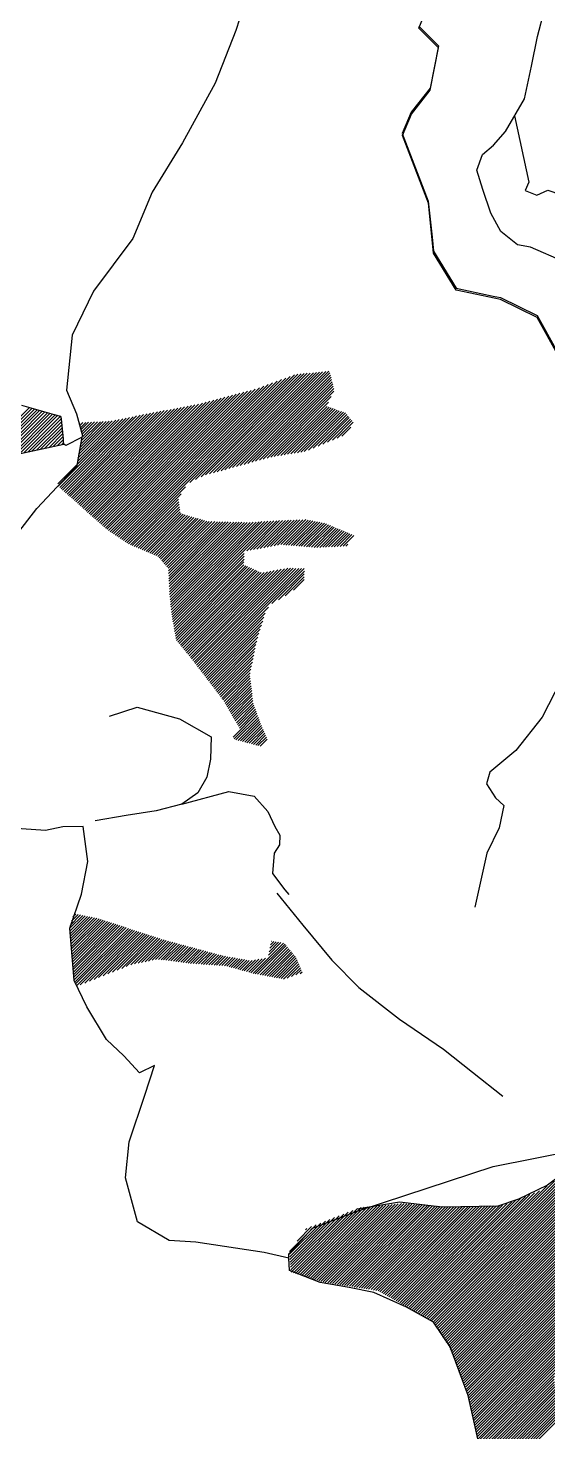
# Model space of a CAD drawing. Header units: inches. Extents: x 0 to 36, y 0 to 24.
# Drawn here: x 8.973 to 9.321, y 20.598 to 21.536 of the extents above; entities that cross this region are included whole.
import ezdxf

# ---------------------------------------------------------------- set-up
doc = ezdxf.new("R2010")
doc.units = ezdxf.units.IN
doc.header["$MEASUREMENT"] = 0
doc.layers.add('CoverSheet', color=7, linetype='CONTINUOUS')

msp = doc.modelspace()

# ---------------------------------------------------------------- linework, layer by layer
at = {"layer": 'CoverSheet'}
for p, q in [((9.31405, 21.53036), (9.31875, 21.54804)), ((9.11455, 21.54184), (9.11211, 21.53424)), ((9.23447, 21.53724), (9.24768, 21.52414)), ((9.23456, 21.53586), (9.23834, 21.54502)), ((9.11211, 21.53424), (9.09828, 21.49915)), ((9.24777, 21.52273), (9.23456, 21.53586)), ((9.31, 21.51053), (9.31405, 21.53036)), ((9.24768, 21.52414), (9.24206, 21.49587)), ((9.24209, 21.49439), (9.24777, 21.52273)), ((9.3052, 21.48857), (9.31, 21.51053)), ((9.09828, 21.49915), (9.07648, 21.45921)), ((9.24206, 21.49587), (9.22953, 21.47981)), ((9.2296, 21.47832), (9.24209, 21.49439)), ((9.29256, 21.46681), (9.3052, 21.48857)), ((9.22953, 21.47981), (9.22349, 21.46557)), ((9.22356, 21.46423), (9.2296, 21.47832)), ((9.29861, 21.47722), (9.30811, 21.43298)), ((9.22349, 21.46557), (9.23691, 21.43071)), ((9.24096, 21.41896), (9.22356, 21.46423)), ((9.28451, 21.45776), (9.29256, 21.46681)), ((9.07648, 21.45921), (9.05603, 21.4263)), ((9.27724, 21.45153), (9.28451, 21.45776)), ((9.27342, 21.44094), (9.27724, 21.45153)), ((9.27738, 21.42803), (9.27342, 21.44094)), ((9.05603, 21.4263), (9.04309, 21.39535)), ((9.23691, 21.43071), (9.24092, 21.42031)), ((9.28269, 21.41224), (9.27738, 21.42803)), ((9.30811, 21.43298), (9.30584, 21.42734)), ((9.30584, 21.42734), (9.3136, 21.4243)), ((9.3136, 21.4243), (9.3208, 21.42768)), ((9.3208, 21.42768), (9.33844, 21.42156)), ((9.24092, 21.42031), (9.24342, 21.3962)), ((9.24442, 21.38542), (9.24096, 21.41896)), ((9.28951, 21.39997), (9.28269, 21.41224)), ((9.24342, 21.3962), (9.24435, 21.38679)), ((9.30069, 21.39116), (9.28951, 21.39997)), ((9.04309, 21.39535), (9.0168, 21.36005)), ((9.24435, 21.38679), (9.25949, 21.36216)), ((9.30919, 21.38953), (9.30069, 21.39116)), ((9.33173, 21.37972), (9.30919, 21.38953)), ((9.25948, 21.36085), (9.24442, 21.38542)), ((9.0168, 21.36005), (9.00264, 21.33078)), ((9.28922, 21.35443), (9.25948, 21.36085)), ((9.25949, 21.36216), (9.2843, 21.35681)), ((9.2843, 21.35681), (9.28919, 21.35582)), ((9.28919, 21.35582), (9.31385, 21.34382)), ((9.31384, 21.34243), (9.28922, 21.35443)), ((9.32748, 21.3179), (9.31384, 21.34243)), ((9.31385, 21.34382), (9.32748, 21.31929)), ((9.00264, 21.33078), (8.99874, 21.29388)), ((9.03685, 21.19333), (9.14556, 21.30204)), ((9.03796, 21.19259), (9.1485, 21.30312)), ((9.03908, 21.19184), (9.15144, 21.3042)), ((9.08133, 21.23223), (9.15365, 21.30455)), ((9.08507, 21.2341), (9.15572, 21.30476)), ((9.08881, 21.23598), (9.15779, 21.30497)), ((9.0919, 21.23722), (9.15986, 21.30517)), ((9.09447, 21.23792), (9.16193, 21.30538)), ((9.09704, 21.23863), (9.164, 21.30559)), ((9.09961, 21.23934), (9.16607, 21.3058)), ((9.10217, 21.24004), (9.16814, 21.306)), ((9.10474, 21.24075), (9.1702, 21.30621)), ((9.10731, 21.24146), (9.17227, 21.30642)), ((9.10988, 21.24216), (9.17434, 21.30663)), ((9.11245, 21.24287), (9.17506, 21.30548)), ((9.11502, 21.24358), (9.17543, 21.30399)), ((9.11758, 21.24428), (9.17581, 21.30251)), ((8.99874, 21.29388), (9.00556, 21.27799)), ((9.02681, 21.20004), (9.1199, 21.29314)), ((9.02791, 21.19928), (9.12241, 21.29379)), ((9.02902, 21.19854), (9.12498, 21.29449)), ((9.03014, 21.1978), (9.12792, 21.29557)), ((9.03126, 21.19705), (9.13086, 21.29665)), ((9.03238, 21.19631), (9.1338, 21.29773)), ((9.03349, 21.19556), (9.13674, 21.29881)), ((9.03461, 21.19482), (9.13968, 21.29989)), ((9.03573, 21.19407), (9.14262, 21.30096)), ((9.12015, 21.24499), (9.17618, 21.30102)), ((9.12272, 21.2457), (9.17656, 21.29953)), ((9.12529, 21.2464), (9.17693, 21.29804)), ((9.12786, 21.24711), (9.1773, 21.29656)), ((9.13042, 21.24782), (9.17768, 21.29507)), ((9.13299, 21.24852), (9.17777, 21.2933)), ((8.99069, 21.27748), (8.96895, 21.28366)), ((9.01093, 21.21396), (9.08012, 21.28315)), ((9.01192, 21.21308), (9.0824, 21.28357)), ((9.0129, 21.2122), (9.0847, 21.284)), ((9.01389, 21.21132), (9.08722, 21.28466)), ((9.01487, 21.21045), (9.08973, 21.28531)), ((9.01585, 21.20957), (9.09225, 21.28596)), ((9.01684, 21.20869), (9.09476, 21.28661)), ((9.01782, 21.20781), (9.09727, 21.28727)), ((9.01881, 21.20694), (9.09979, 21.28792)), ((9.0198, 21.20607), (9.1023, 21.28857)), ((9.0208, 21.20521), (9.10482, 21.28922)), ((9.0218, 21.20435), (9.10733, 21.28988)), ((9.0228, 21.20349), (9.10984, 21.29053)), ((9.0238, 21.20263), (9.11236, 21.29118)), ((9.0248, 21.20176), (9.11487, 21.29183)), ((9.0258, 21.2009), (9.11739, 21.29249)), ((9.13556, 21.24923), (9.17593, 21.2896)), ((9.13779, 21.2496), (9.17409, 21.2859)), ((8.94084, 21.24919), (8.97391, 21.28225)), ((8.94318, 21.24932), (8.97563, 21.28176)), ((8.94551, 21.24944), (8.97735, 21.28127)), ((8.94785, 21.24957), (8.97907, 21.28079)), ((8.95018, 21.24969), (8.98079, 21.2803)), ((8.95252, 21.24982), (8.98251, 21.27981)), ((8.95485, 21.24995), (8.98423, 21.27932)), ((8.95719, 21.25007), (8.98595, 21.27883)), ((8.95953, 21.2502), (8.98767, 21.27834)), ((8.96187, 21.25033), (8.98939, 21.27785)), ((8.96467, 21.25092), (8.99111, 21.27736)), ((8.96747, 21.25151), (8.99283, 21.27687)), ((8.97027, 21.2521), (8.99455, 21.27639)), ((8.97306, 21.25269), (8.9954, 21.27502)), ((8.99504, 21.27625), (8.99069, 21.27748)), ((8.99299, 21.23138), (9.03637, 21.27477)), ((8.99323, 21.22976), (9.03871, 21.27524)), ((8.99421, 21.22888), (9.04104, 21.27571)), ((8.99546, 21.27481), (8.99504, 21.27625)), ((8.99519, 21.228), (9.04338, 21.27619)), ((8.9967, 21.26115), (8.99546, 21.27481)), ((8.99618, 21.22712), (9.04572, 21.27666)), ((8.99716, 21.22625), (9.04805, 21.27714)), ((8.99814, 21.22537), (9.05039, 21.27761)), ((8.99913, 21.22449), (9.05272, 21.27809)), ((9.00011, 21.22361), (9.05503, 21.27853)), ((9.0011, 21.22273), (9.05731, 21.27895)), ((9.00208, 21.22186), (9.05959, 21.27937)), ((9.00306, 21.22098), (9.06187, 21.27979)), ((9.00405, 21.2201), (9.06415, 21.28021)), ((9.00503, 21.21922), (9.06644, 21.28063)), ((9.00556, 21.27799), (9.00948, 21.2634)), ((9.00602, 21.21835), (9.06872, 21.28105)), ((9.00602, 21.24627), (9.03404, 21.27429)), ((9.00644, 21.24855), (9.0317, 21.27382)), ((9.007, 21.21747), (9.071, 21.28147)), ((9.00798, 21.21659), (9.07328, 21.28189)), ((9.00897, 21.21571), (9.07556, 21.28231)), ((9.00995, 21.21484), (9.07784, 21.28273)), ((9.14002, 21.24996), (9.17314, 21.28309)), ((9.14224, 21.25032), (9.17451, 21.28259)), ((9.14446, 21.25068), (9.17588, 21.2821)), ((9.14668, 21.25104), (9.17725, 21.28161)), ((9.14891, 21.2514), (9.17862, 21.28111)), ((9.15113, 21.25176), (9.17998, 21.28062)), ((9.15335, 21.25213), (9.18135, 21.28013)), ((9.15557, 21.25249), (9.18272, 21.27963)), ((9.15779, 21.25285), (9.18409, 21.27914)), ((9.16069, 21.25388), (9.18546, 21.27865)), ((9.16389, 21.25522), (9.18631, 21.27764)), ((9.16709, 21.25655), (9.18717, 21.27663)), ((9.17029, 21.25789), (9.18802, 21.27563)), ((9.17349, 21.25923), (9.18887, 21.27462)), ((8.97586, 21.25328), (8.99562, 21.27304)), ((8.97866, 21.25387), (8.9958, 21.27101)), ((8.98146, 21.25446), (8.99599, 21.26899)), ((8.98426, 21.25505), (8.99617, 21.26696)), ((8.98706, 21.25564), (8.99635, 21.26494)), ((9.00685, 21.25083), (9.02936, 21.27334)), ((9.00727, 21.25311), (9.0273, 21.27314)), ((9.00749, 21.27194), (9.00768, 21.27214)), ((9.00768, 21.25538), (9.02534, 21.27304)), ((9.00788, 21.27048), (9.00965, 21.27224)), ((9.0081, 21.25766), (9.02338, 21.27294)), ((9.00828, 21.26901), (9.01161, 21.27234)), ((9.00852, 21.25994), (9.02142, 21.27284)), ((9.00867, 21.26754), (9.01357, 21.27244)), ((9.00893, 21.26222), (9.01945, 21.27274)), ((9.00907, 21.26608), (9.01553, 21.27254)), ((9.00935, 21.2645), (9.01749, 21.27264)), ((9.17669, 21.26057), (9.18973, 21.27361)), ((9.17989, 21.26191), (9.19058, 21.2726)), ((9.18309, 21.26325), (9.18908, 21.26924)), ((8.96183, 21.25032), (8.99701, 21.25774)), ((8.98986, 21.25623), (8.99654, 21.26291)), ((8.99266, 21.25682), (8.99672, 21.26088)), ((8.99546, 21.25741), (8.99691, 21.25886)), ((8.99685, 21.25945), (8.9967, 21.26115)), ((8.99701, 21.25774), (8.99685, 21.25945)), ((8.99836, 21.25702), (8.99701, 21.25774)), ((9.00875, 21.2622), (8.99836, 21.25702)), ((9.00585, 21.24352), (9.00934, 21.26263)), ((9.00934, 21.26263), (9.00875, 21.2622)), ((9.00948, 21.2634), (9.00934, 21.26263)), ((8.97883, 21.21487), (9.00585, 21.24352)), ((9.0402, 21.1911), (9.07841, 21.22931)), ((9.0415, 21.19054), (9.07557, 21.22461)), ((9.04281, 21.18998), (9.0738, 21.22098)), ((9.04412, 21.18943), (9.074, 21.21932)), ((9.04543, 21.18888), (9.0742, 21.21765)), ((8.96696, 21.19927), (8.97883, 21.21487)), ((9.04674, 21.18833), (9.07439, 21.21599)), ((9.04805, 21.18778), (9.07459, 21.21432)), ((9.04936, 21.18723), (9.07479, 21.21266)), ((9.05067, 21.18667), (9.07542, 21.21143)), ((9.05198, 21.18612), (9.07686, 21.211)), ((9.05329, 21.18557), (9.07829, 21.21058)), ((9.0546, 21.18502), (9.07973, 21.21015)), ((9.05591, 21.18447), (9.08117, 21.20973)), ((9.05722, 21.18392), (9.0826, 21.2093)), ((9.05853, 21.18336), (9.08404, 21.20888)), ((9.05984, 21.18281), (9.08548, 21.20845)), ((9.06075, 21.18186), (9.08691, 21.20803)), ((9.06161, 21.18086), (9.08835, 21.2076)), ((9.06247, 21.17987), (9.08979, 21.20718)), ((9.06334, 21.17887), (9.09123, 21.20676)), ((9.0642, 21.17787), (9.09266, 21.20633)), ((9.06507, 21.17687), (9.09431, 21.20612)), ((9.06593, 21.17587), (9.09613, 21.20608)), ((9.06679, 21.17488), (9.09795, 21.20603)), ((9.06698, 21.1732), (9.09977, 21.20599)), ((9.06707, 21.17143), (9.10158, 21.20594)), ((9.06716, 21.16966), (9.1034, 21.2059)), ((9.06726, 21.16789), (9.10522, 21.20585)), ((9.06735, 21.16613), (9.10703, 21.20581)), ((9.06744, 21.16436), (9.10885, 21.20577)), ((9.06754, 21.16259), (9.11067, 21.20572)), ((9.06763, 21.16082), (9.11249, 21.20568)), ((9.06772, 21.15905), (9.1143, 21.20563)), ((9.06781, 21.15728), (9.11612, 21.20559)), ((9.06794, 21.15554), (9.11794, 21.20554)), ((9.06811, 21.15385), (9.11975, 21.2055)), ((9.06828, 21.15216), (9.12162, 21.20551)), ((9.06845, 21.15047), (9.12362, 21.20564)), ((9.06862, 21.14878), (9.12561, 21.20577)), ((9.06879, 21.14708), (9.12761, 21.2059)), ((9.06896, 21.14539), (9.1296, 21.20604)), ((9.0692, 21.14377), (9.13159, 21.20617)), ((9.06947, 21.14219), (9.13359, 21.2063)), ((9.06975, 21.1406), (9.13558, 21.20643)), ((9.07003, 21.13902), (9.13755, 21.20654)), ((9.11947, 21.1866), (9.13949, 21.20662)), ((9.12168, 21.18695), (9.14143, 21.2067)), ((9.12389, 21.1873), (9.14337, 21.20678)), ((9.12612, 21.18766), (9.14531, 21.20685)), ((9.12842, 21.18811), (9.14725, 21.20693)), ((9.13073, 21.18855), (9.14919, 21.20701)), ((9.13303, 21.18899), (9.15113, 21.20709)), ((9.13533, 21.18943), (9.15307, 21.20716)), ((9.13764, 21.18988), (9.15501, 21.20724)), ((9.13994, 21.19032), (9.15694, 21.20732)), ((9.14219, 21.19071), (9.15887, 21.20738)), ((9.14391, 21.19056), (9.16043, 21.20708)), ((9.14562, 21.19041), (9.16199, 21.20678)), ((9.14734, 21.19027), (9.16356, 21.20648)), ((9.14905, 21.19012), (9.16512, 21.20619)), ((9.15077, 21.18998), (9.16668, 21.20589)), ((9.15249, 21.18983), (9.16824, 21.20559)), ((9.1542, 21.18968), (9.1698, 21.20529)), ((9.15592, 21.18954), (9.17137, 21.20499)), ((9.15763, 21.18939), (9.17272, 21.20448)), ((9.15935, 21.18925), (9.17404, 21.20394)), ((9.16106, 21.1891), (9.17536, 21.2034)), ((9.16278, 21.18895), (9.17668, 21.20286)), ((9.16449, 21.18881), (9.178, 21.20232)), ((9.16631, 21.18876), (9.17932, 21.20177)), ((9.16826, 21.18885), (9.18064, 21.20123)), ((9.17021, 21.18893), (9.18197, 21.20069)), ((9.17215, 21.18902), (9.18329, 21.20015)), ((9.1741, 21.18911), (9.18461, 21.19961)), ((9.17605, 21.18919), (9.18593, 21.19907)), ((9.178, 21.18928), (9.18722, 21.1985)), ((9.17995, 21.18937), (9.1885, 21.19792)), ((9.18189, 21.18945), (9.18977, 21.19733)), ((9.18384, 21.18954), (9.19105, 21.19675)), ((9.18579, 21.18963), (9.18709, 21.19092)), ((9.0703, 21.13743), (9.11769, 21.18482)), ((9.07058, 21.13585), (9.11764, 21.18291)), ((9.07086, 21.13426), (9.11759, 21.181)), ((9.07113, 21.13268), (9.11755, 21.17909)), ((9.07141, 21.13109), (9.1175, 21.17718)), ((9.07169, 21.12951), (9.11872, 21.17654)), ((9.07196, 21.12792), (9.12001, 21.17597)), ((9.07245, 21.12655), (9.1213, 21.1754)), ((9.07329, 21.12553), (9.1226, 21.17483)), ((9.07414, 21.12451), (9.12389, 21.17426)), ((9.07498, 21.12349), (9.12518, 21.17369)), ((9.07582, 21.12247), (9.12647, 21.17313)), ((9.07666, 21.12145), (9.12777, 21.17256)), ((9.0775, 21.12043), (9.12906, 21.17199)), ((9.07834, 21.11941), (9.13102, 21.17209)), ((9.07918, 21.11839), (9.1333, 21.17251)), ((9.08003, 21.11737), (9.13558, 21.17292)), ((9.08087, 21.11635), (9.13786, 21.17334)), ((9.08169, 21.11531), (9.14014, 21.17376)), ((9.0825, 21.11426), (9.14241, 21.17417)), ((9.08331, 21.1132), (9.14469, 21.17459)), ((9.08412, 21.11215), (9.1469, 21.17494)), ((9.08493, 21.1111), (9.14872, 21.17489)), ((9.08574, 21.11005), (9.15054, 21.17485)), ((9.08655, 21.109), (9.15235, 21.17481)), ((9.08735, 21.10795), (9.15417, 21.17476)), ((9.08816, 21.10689), (9.15599, 21.17472)), ((9.08897, 21.10584), (9.15781, 21.17467)), ((9.13624, 21.15125), (9.15797, 21.17298)), ((9.14065, 21.1538), (9.15793, 21.17107)), ((9.14507, 21.15635), (9.15788, 21.16916)), ((9.15071, 21.16013), (9.15783, 21.16726)), ((9.08978, 21.10479), (9.13388, 21.14888)), ((9.09059, 21.10374), (9.13177, 21.14492)), ((9.0914, 21.10269), (9.13088, 21.14216)), ((9.09221, 21.10163), (9.13006, 21.13948)), ((9.09302, 21.10058), (9.12923, 21.13679)), ((9.09383, 21.09952), (9.12841, 21.13411)), ((9.09463, 21.09847), (9.12759, 21.13142)), ((9.09544, 21.09741), (9.12677, 21.12874)), ((9.09624, 21.09635), (9.12607, 21.12618)), ((9.09704, 21.0953), (9.12558, 21.12383)), ((9.09785, 21.09424), (9.12509, 21.12148)), ((9.09865, 21.09318), (9.12461, 21.11914)), ((9.09946, 21.09212), (9.12412, 21.11679)), ((9.10026, 21.09107), (9.12363, 21.11444)), ((9.10107, 21.09001), (9.12315, 21.11209)), ((9.10187, 21.08895), (9.12266, 21.10974)), ((9.10267, 21.08789), (9.12218, 21.1074)), ((9.10348, 21.08684), (9.12169, 21.10505)), ((9.33414, 21.10824), (9.31719, 21.0754)), ((9.10423, 21.08572), (9.12149, 21.10298)), ((9.10491, 21.08455), (9.12169, 21.10133)), ((9.1056, 21.08337), (9.12189, 21.09967)), ((9.10628, 21.08219), (9.1221, 21.09801)), ((9.10697, 21.08102), (9.1223, 21.09635)), ((9.10765, 21.07984), (9.12251, 21.0947)), ((9.10834, 21.07866), (9.12271, 21.09304)), ((9.10902, 21.07749), (9.12292, 21.09138)), ((9.10971, 21.07631), (9.12312, 21.08973)), ((9.11039, 21.07513), (9.12333, 21.08807)), ((9.11108, 21.07396), (9.12353, 21.08641)), ((9.02747, 21.07605), (9.04613, 21.08201)), ((9.04613, 21.08201), (9.07441, 21.0742)), ((9.1102, 21.06191), (9.12619, 21.0779)), ((9.11176, 21.07278), (9.12373, 21.08475)), ((9.11245, 21.0716), (9.12417, 21.08333)), ((9.11313, 21.07043), (9.12468, 21.08197)), ((9.11382, 21.06925), (9.12518, 21.08062)), ((9.1145, 21.06807), (9.12569, 21.07926)), ((9.07441, 21.0742), (9.09548, 21.06229)), ((9.11092, 21.06077), (9.12669, 21.07655)), ((9.1122, 21.06019), (9.1272, 21.07519)), ((9.11367, 21.0598), (9.1277, 21.07383)), ((9.11515, 21.05941), (9.12821, 21.07248)), ((9.11662, 21.05902), (9.12871, 21.07112)), ((9.11809, 21.05863), (9.12923, 21.06977)), ((9.11956, 21.05824), (9.12979, 21.06847)), ((9.31719, 21.0754), (9.29956, 21.05305)), ((9.09548, 21.06229), (9.09511, 21.04735)), ((9.12103, 21.05785), (9.13035, 21.06717)), ((9.1225, 21.05746), (9.13091, 21.06587)), ((9.12397, 21.05707), (9.13148, 21.06457)), ((9.12544, 21.05667), (9.13204, 21.06327)), ((9.12691, 21.05628), (9.1326, 21.06197)), ((9.12838, 21.05589), (9.13316, 21.06067)), ((9.29956, 21.05305), (9.28212, 21.03852)), ((9.09511, 21.04735), (9.09268, 21.03531)), ((9.09268, 21.03531), (9.08673, 21.02478)), ((9.28212, 21.03852), (9.2798, 21.03075)), ((9.2798, 21.03075), (9.28597, 21.02134)), ((9.07587, 21.01721), (9.1074, 21.0257)), ((9.08673, 21.02478), (9.07587, 21.01721)), ((9.1074, 21.0257), (9.1244, 21.02243)), ((9.1244, 21.02243), (9.13341, 21.01225)), ((9.28597, 21.02134), (9.29154, 21.01622)), ((9.05867, 21.01265), (9.03867, 21.00958)), ((9.07587, 21.01721), (9.05867, 21.01265)), ((9.13341, 21.01225), (9.13815, 21.00217)), ((9.29154, 21.01622), (9.28833, 21.00135)), ((8.98462, 20.99966), (8.95185, 21.00183)), ((8.99629, 21.00197), (8.98462, 20.99966)), ((9.01, 21.00215), (8.99629, 21.00197)), ((9.01296, 20.97887), (9.01, 21.00215)), ((9.03867, 21.00958), (9.01785, 21.00596)), ((9.13815, 21.00217), (9.14157, 20.99639)), ((9.14157, 20.99639), (9.14141, 20.98999)), ((9.28833, 21.00135), (9.28009, 20.98447)), ((9.13771, 20.98438), (9.13667, 20.97088)), ((9.14141, 20.98999), (9.13771, 20.98438)), ((9.28009, 20.98447), (9.27209, 20.94836)), ((9.00888, 20.95692), (9.01296, 20.97887)), ((9.13667, 20.97088), (9.14495, 20.96)), ((9.00105, 20.9342), (9.00888, 20.95692)), ((9.13943, 20.95772), (9.15689, 20.93621)), ((9.14495, 20.96), (9.14753, 20.95682)), ((9.00109, 20.93419), (9.00969, 20.94279)), ((9.00109, 20.93419), (9.00969, 20.94279)), ((9.00114, 20.9361), (9.00813, 20.94309)), ((9.00114, 20.9361), (9.00813, 20.94309)), ((9.00123, 20.93246), (9.01124, 20.94248)), ((9.00123, 20.93246), (9.01124, 20.94248)), ((9.00136, 20.93074), (9.0128, 20.94217)), ((9.00136, 20.93074), (9.0128, 20.94217)), ((9.0015, 20.92901), (9.01435, 20.94187)), ((9.0015, 20.92901), (9.01435, 20.94187)), ((9.00164, 20.92729), (9.01591, 20.94156)), ((9.00164, 20.92729), (9.01591, 20.94156)), ((9.00178, 20.92556), (9.01746, 20.94125)), ((9.00178, 20.92556), (9.01746, 20.94125)), ((9.00191, 20.92384), (9.01902, 20.94095)), ((9.00191, 20.92384), (9.01902, 20.94095)), ((9.00205, 20.92212), (9.02053, 20.9406)), ((9.00205, 20.92212), (9.02053, 20.9406)), ((9.00212, 20.93894), (9.00658, 20.9434)), ((9.00212, 20.93894), (9.00658, 20.9434)), ((9.00219, 20.92039), (9.02193, 20.94014)), ((9.00219, 20.92039), (9.02193, 20.94014)), ((9.00232, 20.91867), (9.02334, 20.93968)), ((9.00232, 20.91867), (9.02334, 20.93968)), ((9.00246, 20.91694), (9.02474, 20.93922)), ((9.00246, 20.91694), (9.02474, 20.93922)), ((9.0026, 20.91522), (9.02614, 20.93876)), ((9.0026, 20.91522), (9.02614, 20.93876)), ((9.00274, 20.91349), (9.02754, 20.9383)), ((9.00274, 20.91349), (9.02754, 20.9383)), ((9.00287, 20.91177), (9.02894, 20.93784)), ((9.00287, 20.91177), (9.02894, 20.93784)), ((9.00301, 20.91005), (9.03035, 20.93738)), ((9.00301, 20.91005), (9.03035, 20.93738)), ((9.0031, 20.94178), (9.00502, 20.9437)), ((9.0031, 20.94178), (9.00502, 20.9437)), ((9.00315, 20.90832), (9.03175, 20.93692)), ((9.00315, 20.90832), (9.03175, 20.93692)), ((9.00329, 20.9066), (9.03315, 20.93646)), ((9.00329, 20.9066), (9.03315, 20.93646)), ((9.00342, 20.90487), (9.03455, 20.936)), ((9.00342, 20.90487), (9.03455, 20.936)), ((9.15689, 20.93621), (9.17626, 20.91296)), ((9.00383, 20.89927), (9.00105, 20.9342)), ((9.00356, 20.90315), (9.03595, 20.93554)), ((9.00356, 20.90315), (9.03595, 20.93554)), ((9.0037, 20.90142), (9.03736, 20.93508)), ((9.0037, 20.90142), (9.03736, 20.93508)), ((9.0041, 20.89997), (9.03876, 20.93462)), ((9.0041, 20.89997), (9.03876, 20.93462)), ((9.00471, 20.89871), (9.04016, 20.93416)), ((9.00471, 20.89871), (9.04016, 20.93416)), ((9.00531, 20.89745), (9.04156, 20.93371)), ((9.00531, 20.89745), (9.04156, 20.93371)), ((9.00592, 20.8962), (9.04296, 20.93325)), ((9.00592, 20.8962), (9.04296, 20.93325)), ((9.00796, 20.89638), (9.04437, 20.93279)), ((9.00796, 20.89638), (9.04437, 20.93279)), ((9.01104, 20.8976), (9.04577, 20.93233)), ((9.01104, 20.8976), (9.04577, 20.93233)), ((9.01412, 20.89882), (9.04717, 20.93187)), ((9.01412, 20.89882), (9.04717, 20.93187)), ((9.0172, 20.90004), (9.04857, 20.93141)), ((9.0172, 20.90004), (9.04857, 20.93141)), ((9.02028, 20.90126), (9.04997, 20.93095)), ((9.02028, 20.90126), (9.04997, 20.93095)), ((9.02336, 20.90248), (9.05138, 20.93049)), ((9.02336, 20.90248), (9.05138, 20.93049)), ((9.02645, 20.9037), (9.05278, 20.93003)), ((9.02645, 20.9037), (9.05278, 20.93003)), ((9.02953, 20.90491), (9.05418, 20.92957)), ((9.02953, 20.90491), (9.05418, 20.92957)), ((9.03261, 20.90613), (9.05558, 20.92911)), ((9.03261, 20.90613), (9.05558, 20.92911)), ((9.03569, 20.90735), (9.05698, 20.92865)), ((9.03569, 20.90735), (9.05698, 20.92865)), ((9.03877, 20.90857), (9.05839, 20.92819)), ((9.03877, 20.90857), (9.05839, 20.92819)), ((9.04185, 20.90979), (9.05979, 20.92773)), ((9.04185, 20.90979), (9.05979, 20.92773)), ((9.04435, 20.91043), (9.06119, 20.92727)), ((9.04435, 20.91043), (9.06119, 20.92727)), ((9.04668, 20.9109), (9.06259, 20.92681)), ((9.04668, 20.9109), (9.06259, 20.92681)), ((9.04902, 20.91138), (9.06405, 20.92641)), ((9.04902, 20.91138), (9.06405, 20.92641)), ((9.05136, 20.91185), (9.06552, 20.92602)), ((9.05136, 20.91185), (9.06552, 20.92602)), ((9.05369, 20.91233), (9.06699, 20.92562)), ((9.05369, 20.91233), (9.06699, 20.92562)), ((9.05603, 20.9128), (9.06845, 20.92523)), ((9.05603, 20.9128), (9.06845, 20.92523)), ((9.05837, 20.91328), (9.06992, 20.92483)), ((9.05837, 20.91328), (9.06992, 20.92483)), ((9.06038, 20.91343), (9.07139, 20.92444)), ((9.06038, 20.91343), (9.07139, 20.92444)), ((9.06203, 20.91322), (9.07285, 20.92404)), ((9.06203, 20.91322), (9.07285, 20.92404)), ((9.06369, 20.91301), (9.07432, 20.92365)), ((9.06369, 20.91301), (9.07432, 20.92365)), ((9.06534, 20.9128), (9.07579, 20.92325)), ((9.06534, 20.9128), (9.07579, 20.92325)), ((9.06699, 20.91259), (9.07726, 20.92286)), ((9.06699, 20.91259), (9.07726, 20.92286)), ((9.06864, 20.91238), (9.07872, 20.92246)), ((9.06864, 20.91238), (9.07872, 20.92246)), ((9.07029, 20.91217), (9.08019, 20.92207)), ((9.07029, 20.91217), (9.08019, 20.92207)), ((9.07195, 20.91196), (9.08166, 20.92167)), ((9.07195, 20.91196), (9.08166, 20.92167)), ((9.0736, 20.91176), (9.08312, 20.92128)), ((9.0736, 20.91176), (9.08312, 20.92128)), ((9.07525, 20.91155), (9.08459, 20.92089)), ((9.07525, 20.91155), (9.08459, 20.92089)), ((9.0769, 20.91134), (9.08606, 20.92049)), ((9.0769, 20.91134), (9.08606, 20.92049)), ((9.07855, 20.91113), (9.08752, 20.9201)), ((9.07855, 20.91113), (9.08752, 20.9201)), ((9.08021, 20.91092), (9.08899, 20.9197)), ((9.08021, 20.91092), (9.08899, 20.9197)), ((9.08186, 20.91071), (9.09046, 20.91931)), ((9.08186, 20.91071), (9.09046, 20.91931)), ((9.08359, 20.91058), (9.09192, 20.91891)), ((9.08359, 20.91058), (9.09192, 20.91891)), ((9.08533, 20.91046), (9.09339, 20.91852)), ((9.08533, 20.91046), (9.09339, 20.91852)), ((9.08707, 20.91034), (9.09486, 20.91812)), ((9.08707, 20.91034), (9.09486, 20.91812)), ((9.08882, 20.91022), (9.09632, 20.91773)), ((9.08882, 20.91022), (9.09632, 20.91773)), ((9.09056, 20.9101), (9.09779, 20.91733)), ((9.09056, 20.9101), (9.09779, 20.91733)), ((9.12363, 20.90408), (9.1439, 20.92435)), ((9.12363, 20.90408), (9.1439, 20.92435)), ((9.12513, 20.90371), (9.14503, 20.92361)), ((9.12513, 20.90371), (9.14503, 20.92361)), ((9.1267, 20.90343), (9.14588, 20.9226)), ((9.1267, 20.90343), (9.14588, 20.9226)), ((9.12827, 20.90314), (9.14672, 20.92159)), ((9.12827, 20.90314), (9.14672, 20.92159)), ((9.12985, 20.90285), (9.14757, 20.92057)), ((9.12985, 20.90285), (9.14757, 20.92057)), ((9.13142, 20.90256), (9.14842, 20.91956)), ((9.13142, 20.90256), (9.14842, 20.91956)), ((9.133, 20.90228), (9.14927, 20.91855)), ((9.133, 20.90228), (9.14927, 20.91855)), ((9.13389, 20.9162), (9.14229, 20.92461)), ((9.13389, 20.9162), (9.14229, 20.92461)), ((9.13436, 20.91853), (9.14069, 20.92486)), ((9.13436, 20.91853), (9.14069, 20.92486)), ((9.13457, 20.90199), (9.15012, 20.91753)), ((9.13457, 20.90199), (9.15012, 20.91753)), ((9.13483, 20.92086), (9.13908, 20.92512)), ((9.13483, 20.92086), (9.13908, 20.92512)), ((9.1353, 20.92319), (9.13747, 20.92537)), ((9.1353, 20.92319), (9.13747, 20.92537)), ((9.13577, 20.92552), (9.13587, 20.92563)), ((9.13577, 20.92552), (9.13587, 20.92563)), ((9.0923, 20.90998), (9.09926, 20.91694)), ((9.0923, 20.90998), (9.09926, 20.91694)), ((9.09404, 20.90986), (9.10072, 20.91654)), ((9.09404, 20.90986), (9.10072, 20.91654)), ((9.09578, 20.90974), (9.10219, 20.91615)), ((9.09578, 20.90974), (9.10219, 20.91615)), ((9.09752, 20.90962), (9.10366, 20.91575)), ((9.09752, 20.90962), (9.10366, 20.91575)), ((9.09926, 20.9095), (9.10524, 20.91548)), ((9.09926, 20.9095), (9.10524, 20.91548)), ((9.101, 20.90938), (9.10683, 20.9152)), ((9.101, 20.90938), (9.10683, 20.9152)), ((9.10274, 20.90926), (9.10841, 20.91492)), ((9.10274, 20.90926), (9.10841, 20.91492)), ((9.10449, 20.90914), (9.11, 20.91464)), ((9.10449, 20.90914), (9.11, 20.91464)), ((9.10607, 20.90885), (9.11158, 20.91437)), ((9.10607, 20.90885), (9.11158, 20.91437)), ((9.10753, 20.90846), (9.11316, 20.91409)), ((9.10753, 20.90846), (9.11316, 20.91409)), ((9.10899, 20.90806), (9.11475, 20.91381)), ((9.10899, 20.90806), (9.11475, 20.91381)), ((9.11046, 20.90766), (9.11633, 20.91354)), ((9.11046, 20.90766), (9.11633, 20.91354)), ((9.11192, 20.90726), (9.11792, 20.91326)), ((9.11192, 20.90726), (9.11792, 20.91326)), ((9.11338, 20.90686), (9.1195, 20.91298)), ((9.11338, 20.90686), (9.1195, 20.91298)), ((9.11485, 20.90647), (9.12109, 20.9127)), ((9.11485, 20.90647), (9.12109, 20.9127)), ((9.11631, 20.90607), (9.12299, 20.91274)), ((9.11631, 20.90607), (9.12299, 20.91274)), ((9.11777, 20.90567), (9.12521, 20.9131)), ((9.11777, 20.90567), (9.12521, 20.9131)), ((9.11924, 20.90527), (9.12743, 20.91347)), ((9.11924, 20.90527), (9.12743, 20.91347)), ((9.1207, 20.90487), (9.12966, 20.91383)), ((9.1207, 20.90487), (9.12966, 20.91383)), ((9.12217, 20.90448), (9.13188, 20.91419)), ((9.12217, 20.90448), (9.13188, 20.91419)), ((9.13614, 20.9017), (9.15096, 20.91652)), ((9.13614, 20.9017), (9.15096, 20.91652)), ((9.13772, 20.90141), (9.15181, 20.91551)), ((9.13772, 20.90141), (9.15181, 20.91551)), ((9.13929, 20.90113), (9.15251, 20.91435)), ((9.13929, 20.90113), (9.15251, 20.91435)), ((9.14087, 20.90084), (9.15306, 20.91304)), ((9.14087, 20.90084), (9.15306, 20.91304)), ((9.14244, 20.90055), (9.15362, 20.91173)), ((9.14244, 20.90055), (9.15362, 20.91173)), ((9.14401, 20.90026), (9.15417, 20.91042)), ((9.14401, 20.90026), (9.15417, 20.91042)), ((9.14649, 20.90088), (9.15472, 20.90911)), ((9.14649, 20.90088), (9.15472, 20.90911)), ((9.14941, 20.90193), (9.15527, 20.9078)), ((9.14941, 20.90193), (9.15527, 20.9078)), ((9.17626, 20.91296), (9.19432, 20.89472)), ((9.01228, 20.8817), (9.00383, 20.89927)), ((9.15232, 20.90299), (9.15583, 20.90649)), ((9.15232, 20.90299), (9.15583, 20.90649)), ((9.15524, 20.90404), (9.15638, 20.90518)), ((9.15524, 20.90404), (9.15638, 20.90518)), ((9.19432, 20.89472), (9.22156, 20.87341)), ((9.02564, 20.8599), (9.01228, 20.8817)), ((9.24484, 20.66973), (9.45719, 20.88208)), ((9.24557, 20.6686), (9.4576, 20.88063)), ((9.22156, 20.87341), (9.25098, 20.85347)), ((9.24631, 20.66747), (9.458, 20.87917)), ((9.24704, 20.66635), (9.4584, 20.87771)), ((9.24778, 20.66522), (9.45881, 20.87625)), ((9.24851, 20.66409), (9.45921, 20.87479)), ((9.24924, 20.66297), (9.45961, 20.87333)), ((9.24998, 20.66184), (9.46001, 20.87187)), ((9.25071, 20.66071), (9.46042, 20.87042)), ((9.25145, 20.65959), (9.46082, 20.86896)), ((9.25218, 20.65846), (9.46122, 20.8675)), ((9.25292, 20.65733), (9.46163, 20.86604)), ((9.25365, 20.65621), (9.46203, 20.86458)), ((9.25439, 20.65508), (9.46243, 20.86312)), ((9.25507, 20.6539), (9.46284, 20.86166)), ((9.0371, 20.84892), (9.02564, 20.8599)), ((9.25098, 20.85347), (9.27053, 20.83805)), ((9.25562, 20.65259), (9.46324, 20.86021)), ((9.25617, 20.65128), (9.46364, 20.85875)), ((9.25672, 20.64997), (9.46457, 20.85782)), ((9.25727, 20.64865), (9.46553, 20.85691)), ((9.25782, 20.64734), (9.46649, 20.85601)), ((9.25837, 20.64603), (9.46745, 20.85511)), ((9.25892, 20.64472), (9.46841, 20.85421)), ((9.25947, 20.64341), (9.46937, 20.85331)), ((9.26002, 20.6421), (9.47033, 20.8524)), ((9.26057, 20.64078), (9.47129, 20.8515)), ((9.04772, 20.83754), (9.0371, 20.84892)), ((9.05777, 20.84237), (9.04772, 20.83754)), ((9.05123, 20.82254), (9.05777, 20.84237)), ((9.26112, 20.63947), (9.47225, 20.8506)), ((9.26167, 20.63816), (9.47321, 20.8497)), ((9.26222, 20.63685), (9.47417, 20.8488)), ((9.26277, 20.63554), (9.47513, 20.84789)), ((9.26332, 20.63423), (9.47609, 20.84699)), ((9.26387, 20.63291), (9.47705, 20.84609)), ((9.26442, 20.6316), (9.47801, 20.84519)), ((9.26497, 20.63029), (9.47897, 20.84429)), ((9.26552, 20.62898), (9.47992, 20.84338)), ((9.26607, 20.62767), (9.48088, 20.84248)), ((9.26645, 20.62618), (9.48184, 20.84158)), ((9.27053, 20.83805), (9.29078, 20.82189)), ((9.04078, 20.79155), (9.05123, 20.82254)), ((9.24337, 20.67198), (9.36794, 20.79655)), ((9.2441, 20.67085), (9.37227, 20.79902)), ((9.2668, 20.62468), (9.43971, 20.79759)), ((9.03833, 20.7675), (9.04078, 20.79155)), ((9.23988, 20.67408), (9.35269, 20.78689)), ((9.24109, 20.67343), (9.35928, 20.79162)), ((9.2423, 20.67277), (9.36361, 20.79408)), ((9.2843, 20.7749), (9.35623, 20.78935)), ((9.23867, 20.67474), (9.34278, 20.77884)), ((9.04618, 20.7379), (9.03833, 20.7675)), ((9.19589, 20.74606), (9.2843, 20.7749)), ((9.23747, 20.67539), (9.33287, 20.77079)), ((9.33656, 20.77435), (9.32063, 20.76241)), ((9.23385, 20.67735), (9.31528, 20.75879)), ((9.23505, 20.6767), (9.32037, 20.76201)), ((9.23626, 20.67605), (9.32546, 20.76524)), ((9.32063, 20.76241), (9.30138, 20.75313)), ((9.15772, 20.70175), (9.20428, 20.74831)), ((9.15914, 20.70131), (9.20635, 20.74852)), ((9.16056, 20.70087), (9.20841, 20.74872)), ((9.16198, 20.70042), (9.21048, 20.74893)), ((9.16339, 20.69998), (9.21254, 20.74913)), ((9.16481, 20.69953), (9.21461, 20.74933)), ((9.16623, 20.69909), (9.21667, 20.74954)), ((9.16765, 20.69865), (9.21874, 20.74974)), ((9.16906, 20.6982), (9.2208, 20.74994)), ((9.17048, 20.69776), (9.22287, 20.75015)), ((9.17198, 20.6974), (9.22478, 20.7502)), ((9.17359, 20.69715), (9.22651, 20.75006)), ((9.1752, 20.6969), (9.22823, 20.74992)), ((9.17682, 20.69665), (9.22995, 20.74978)), ((9.17843, 20.6964), (9.23167, 20.74964)), ((9.18004, 20.69615), (9.2334, 20.7495)), ((9.18165, 20.6959), (9.23512, 20.74937)), ((9.18326, 20.69565), (9.23684, 20.74923)), ((9.18487, 20.69539), (9.23857, 20.74909)), ((9.18648, 20.69514), (9.24029, 20.74895)), ((9.18809, 20.69489), (9.24201, 20.74881)), ((9.18971, 20.69464), (9.24373, 20.74867)), ((9.19132, 20.69439), (9.24546, 20.74853)), ((9.19293, 20.69414), (9.24718, 20.74839)), ((9.22174, 20.75114), (9.1932, 20.7465)), ((9.19454, 20.69389), (9.2489, 20.74826)), ((9.21333, 20.68849), (9.2731, 20.74826)), ((9.21454, 20.68783), (9.27503, 20.74832)), ((9.21575, 20.68718), (9.27696, 20.74839)), ((9.21695, 20.68652), (9.27888, 20.74845)), ((9.21816, 20.68587), (9.28081, 20.74851)), ((9.21937, 20.68521), (9.28273, 20.74858)), ((9.22057, 20.68456), (9.28466, 20.74864)), ((9.25028, 20.74782), (9.22174, 20.75114)), ((9.22178, 20.6839), (9.28658, 20.74871)), ((9.22299, 20.68325), (9.28851, 20.74877)), ((9.22419, 20.68259), (9.29067, 20.74907)), ((9.2254, 20.68194), (9.29372, 20.75026)), ((9.22661, 20.68128), (9.29676, 20.75144)), ((9.22781, 20.68063), (9.29981, 20.75262)), ((9.22902, 20.67997), (9.30285, 20.75381)), ((9.23023, 20.67932), (9.3059, 20.75499)), ((9.23143, 20.67866), (9.30895, 20.75618)), ((9.23264, 20.67801), (9.31199, 20.75736)), ((9.28744, 20.74849), (9.25028, 20.74782)), ((9.30138, 20.75313), (9.28744, 20.74849)), ((9.14834, 20.71285), (9.17507, 20.73958)), ((9.14847, 20.71112), (9.17815, 20.74079)), ((9.1486, 20.70939), (9.18122, 20.742)), ((9.14873, 20.70766), (9.18429, 20.74321)), ((9.14886, 20.70592), (9.18736, 20.74442)), ((9.14922, 20.70442), (9.19043, 20.74563)), ((9.15064, 20.70398), (9.1935, 20.74684)), ((9.15205, 20.70353), (9.19602, 20.7475)), ((9.15347, 20.70309), (9.19809, 20.7477)), ((9.15489, 20.70264), (9.20015, 20.74791)), ((9.15631, 20.7022), (9.20222, 20.74811)), ((9.1634, 20.73381), (9.19327, 20.74508)), ((9.19327, 20.74508), (9.19589, 20.74606)), ((9.19615, 20.69364), (9.25063, 20.74812)), ((9.19776, 20.69339), (9.25235, 20.74798)), ((9.19937, 20.69314), (9.25407, 20.74784)), ((9.20098, 20.69289), (9.25579, 20.7477)), ((9.20259, 20.69264), (9.2577, 20.74775)), ((9.20421, 20.69239), (9.25963, 20.74781)), ((9.20582, 20.69214), (9.26155, 20.74787)), ((9.2073, 20.69176), (9.26348, 20.74794)), ((9.20851, 20.69111), (9.2654, 20.748)), ((9.20971, 20.69045), (9.26733, 20.74807)), ((9.21092, 20.6898), (9.26925, 20.74813)), ((9.21213, 20.68914), (9.27118, 20.74819)), ((9.06758, 20.72552), (9.04618, 20.7379)), ((9.14747, 20.71657), (9.1634, 20.73381)), ((9.14795, 20.71804), (9.16586, 20.73596)), ((9.14808, 20.71631), (9.16893, 20.73717)), ((9.14821, 20.71458), (9.172, 20.73837)), ((9.15306, 20.72502), (9.16279, 20.73475)), ((9.15876, 20.73258), (9.15972, 20.73354)), ((9.26716, 20.62317), (9.37618, 20.73219)), ((9.08542, 20.72441), (9.06758, 20.72552)), ((9.131, 20.71748), (9.08542, 20.72441)), ((9.26752, 20.62167), (9.36869, 20.72284)), ((9.14762, 20.71373), (9.131, 20.71748)), ((9.14762, 20.71373), (9.14747, 20.71657)), ((9.14762, 20.71373), (9.14755, 20.71515)), ((9.14806, 20.70539), (9.14762, 20.71373)), ((9.26787, 20.62016), (9.36236, 20.71465)), ((9.16864, 20.69743), (9.14806, 20.70539)), ((9.26823, 20.61866), (9.35767, 20.7081)), ((9.26859, 20.61715), (9.35299, 20.70156)), ((9.18789, 20.69412), (9.16864, 20.69743)), ((9.20448, 20.6908), (9.18789, 20.69412)), ((9.26894, 20.61565), (9.34831, 20.69501)), ((9.22638, 20.68086), (9.20448, 20.6908)), ((9.2693, 20.61414), (9.34363, 20.68847)), ((9.2443, 20.67091), (9.22638, 20.68086)), ((9.26966, 20.61264), (9.33894, 20.68193)), ((9.27001, 20.61113), (9.33655, 20.67767)), ((9.27037, 20.60963), (9.33514, 20.6744)), ((9.25559, 20.65433), (9.2443, 20.67091)), ((9.27073, 20.60812), (9.33372, 20.67112)), ((9.27108, 20.60662), (9.3323, 20.66784)), ((9.27144, 20.60511), (9.33089, 20.66456)), ((9.2718, 20.60361), (9.32947, 20.66129)), ((9.27215, 20.6021), (9.32806, 20.65801)), ((9.27251, 20.6006), (9.32714, 20.65523)), ((9.26753, 20.62184), (9.25559, 20.65433)), ((9.27286, 20.59909), (9.32696, 20.65319)), ((9.27322, 20.59759), (9.32679, 20.65116)), ((9.27355, 20.59606), (9.32661, 20.64912)), ((9.27367, 20.59432), (9.32644, 20.64708)), ((9.27379, 20.59257), (9.32627, 20.64505)), ((9.27391, 20.59083), (9.32609, 20.64301)), ((9.27403, 20.58909), (9.32592, 20.64098)), ((9.27415, 20.58735), (9.32574, 20.63894)), ((9.27427, 20.58561), (9.32557, 20.6369)), ((9.27439, 20.58386), (9.32539, 20.63487)), ((9.27451, 20.58212), (9.32522, 20.63283)), ((9.27463, 20.58038), (9.3253, 20.63106)), ((9.27475, 20.57864), (9.32546, 20.62935)), ((9.27487, 20.57689), (9.32561, 20.62764)), ((9.27616, 20.58405), (9.26753, 20.62184)), ((9.27499, 20.57515), (9.32577, 20.62594)), ((9.27511, 20.57341), (9.32592, 20.62423)), ((9.27522, 20.57167), (9.32608, 20.62252)), ((9.27534, 20.56993), (9.32623, 20.62081)), ((9.27546, 20.56818), (9.32639, 20.61911)), ((9.27558, 20.56644), (9.32654, 20.6174)), ((9.13685, 20.41654), (9.32812, 20.60781)), ((9.2757, 20.5647), (9.3267, 20.61569)), ((9.27582, 20.56296), (9.32685, 20.61399)), ((9.27594, 20.56122), (9.32707, 20.61235)), ((9.27606, 20.55947), (9.32742, 20.61083)), ((9.27618, 20.55773), (9.32777, 20.60932)), ((9.13846, 20.41629), (9.32846, 20.60629))]:
    msp.add_line(p, q, dxfattribs=at)
for centre, radius, start, end in [((9.29312, 21.37801), 1.24972, 247.51338, 247.36281), ((9.29312, 21.37801), 0.97402, 251.32273, 251.1453), ((9.42946, 21.59062), 1.22178, 227.2854, 248.31573)]:
    msp.add_arc(centre, radius, start, end, dxfattribs=at)

doc.saveas('drawing.dxf')
